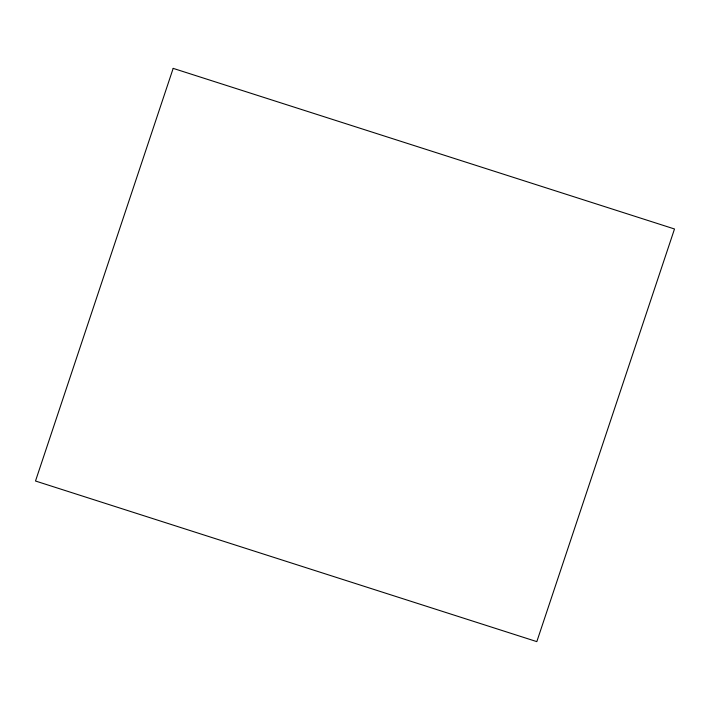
<?xml version="1.0" encoding="UTF-8"?>
<svg xmlns="http://www.w3.org/2000/svg" width="710" height="710" viewBox="0 0 710 710"><rect width="100%" height="100%" fill="white"/><g stroke="black" fill="none" stroke-linecap="round" stroke-linejoin="round"><path stroke-width="1.06" d="M173.178 68.373L35.5 481.016L536.822 641.627L674.5 228.984L173.178 68.373"/></g></svg>
